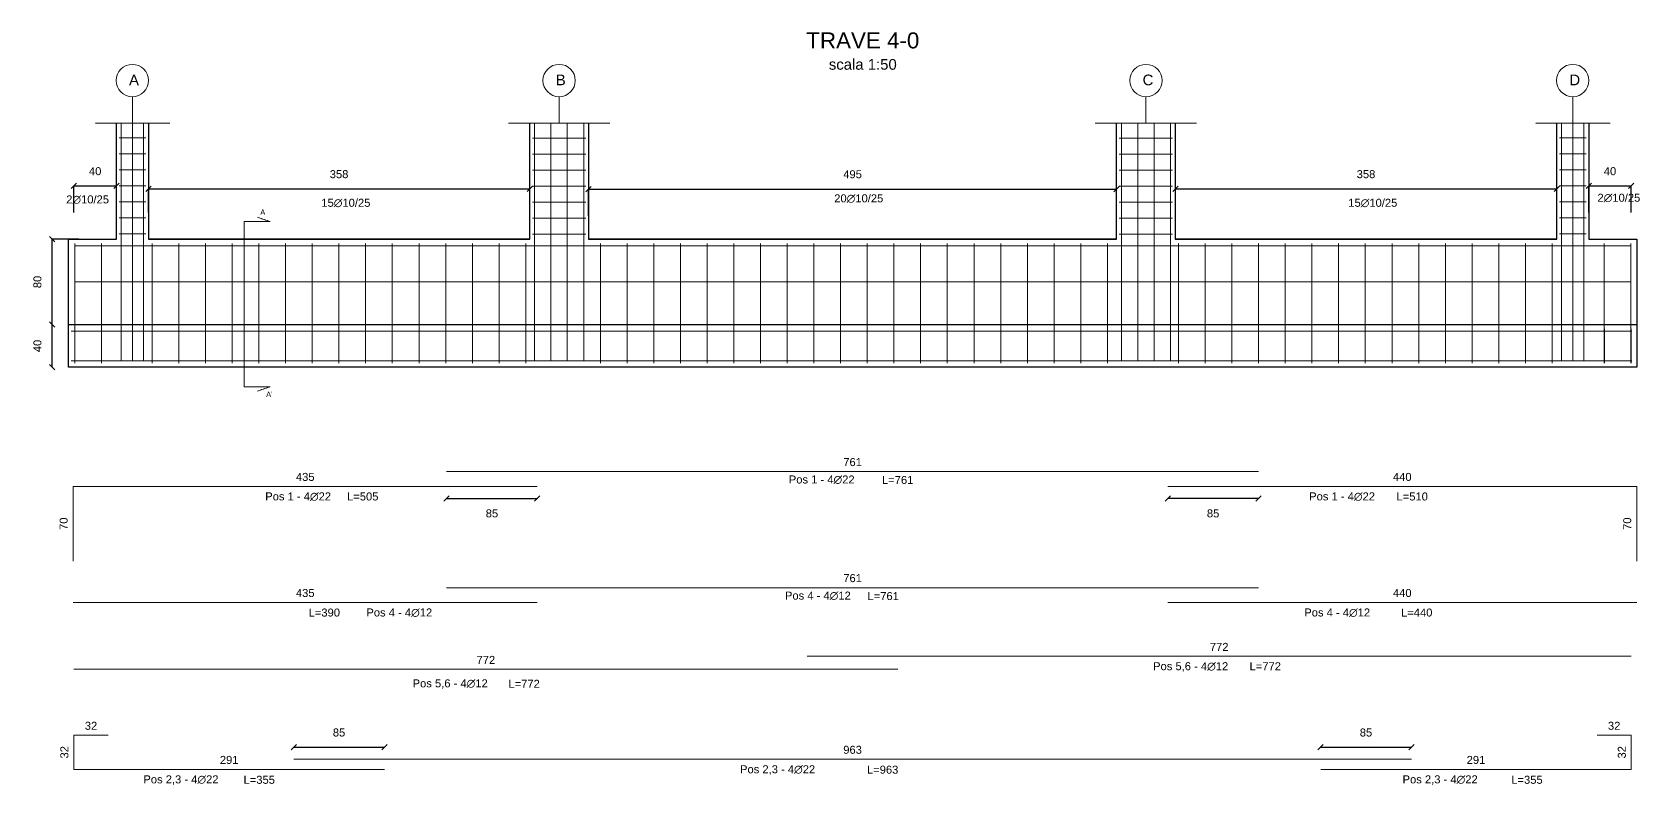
# Model space of a CAD drawing. Header units: millimetres. Extents: x -455371 to 117772, y -78417 to 116564.
# Drawn here: x -64743 to -49674, y 25688 to 32744 of the extents above; entities that cross this region are included whole.
import ezdxf

# ---------------------------------------------------------------- set-up
doc = ezdxf.new("R2010")
doc.units = ezdxf.units.MM
doc.linetypes.add('ACAD_ISO02W100', pattern=[15, 12, -3])
doc.layers.get('0').update_dxf_attribs({"color": 255})
for name, color, linetype, lineweight in [('armature', 5, 'Continuous', 18), ('Cls', 7, 'Continuous', 25), ('fili fissi', 210, 'Continuous', 18), ('quote', 5, 'Continuous', 15), ('reggistaffe', 5, 'Continuous', 18), ('Scritte', 7, 'Continuous', 15), ('staffe', 10, 'Continuous', 15), ('tratteggio 1 a 50', 230, 'ACAD_ISO02W100', 15)]:
    doc.layers.add(name, color=color, linetype=linetype, lineweight=lineweight)
doc.styles.get("Standard").update_dxf_attribs({"font": 'arial.ttf'})
doc.dimstyles.new('per distinte 1 a 50', dxfattribs={"dimtxt": 75, "dimasz": 150, "dimexe": 0.18, "dimexo": 250, "dimgap": 50, "dimtad": 1, "dimdec": 0, "dimlfac": 0.1, "dimzin": 0, "dimdsep": 46, "dimtxsty": 'Standard', "dimblk": 'NONE', "dimcen": 0, "dimse1": 1, "dimse2": 1, "dimsd1": 1, "dimsd2": 1, "dimadec": 0, "dimazin": 0, "dimtfac": 1, "dimtdec": 0, "dimtix": 1, "dimtofl": 0, "dimtmove": 0, "dimatfit": 3, "dimldrblk": 'NONE', "dimfxl": 250, "dimfxlon": 1, "dimtolj": 1, "dimtzin": 0, "dimarcsym": 2})
doc.dimstyles.new('scala1 a 50', dxfattribs={"dimtxt": 75, "dimasz": 50, "dimexe": 0.18, "dimexo": 250, "dimgap": 100, "dimtad": 2, "dimdec": 0, "dimlfac": 0.1, "dimzin": 0, "dimdsep": 46, "dimtxsty": 'Standard', "dimblk": 'OBLIQUE', "dimcen": -100, "dimadec": 0, "dimazin": 0, "dimtfac": 1, "dimtdec": 0, "dimtofl": 0, "dimtmove": 0, "dimatfit": 3, "dimfxl": 250, "dimfxlon": 1, "dimtolj": 1, "dimtzin": 0, "dimarcsym": 0})

# ---------------------------------------------------------------- blocks, each defined once
blk = doc.blocks.new('*U124')
at = {"layer": 'staffe'}
blk.add_lwpolyline([(-250, 0), (250, 0)], dxfattribs=at)
blk = doc.blocks.new('*U125')
at = {"layer": 'armature', "color": 0, "linetype": 'ByBlock', "lineweight": -2, "transparency": 16777216}
for p in [(0, 900), (0, 750), (0, 600), (0, 450), (0, 300), (0, 150), (0, 0)]:
    blk.add_blockref('*U124', p, dxfattribs=at)
blk = doc.blocks.new('*U126')
at = {"layer": 'staffe'}
blk.add_lwpolyline([(-250, 0), (250, 0)], dxfattribs=at)
blk = doc.blocks.new('*U127')
at = {"layer": 'armature', "color": 0, "linetype": 'ByBlock', "lineweight": -2, "transparency": 16777216}
for p in [(0, 900), (0, 750), (0, 600), (0, 450), (0, 300), (0, 150), (0, 0)]:
    blk.add_blockref('*U126', p, dxfattribs=at)
blk = doc.blocks.new('*U128')
at = {"layer": 'staffe'}
blk.add_lwpolyline([(-125, 0), (125, 0)], dxfattribs=at)
blk = doc.blocks.new('*U129')
at = {"layer": 'Cls', "color": 0, "linetype": 'ByBlock', "lineweight": -2, "transparency": 16777216}
for p in [(0, 900), (0, 750), (0, 600), (0, 450), (0, 300), (0, 150), (0, 0)]:
    blk.add_blockref('*U128', p, dxfattribs=at)
blk = doc.blocks.new('*U130')
at = {"layer": 'staffe'}
blk.add_lwpolyline([(-125, 0), (125, 0)], dxfattribs=at)
blk = doc.blocks.new('*U131')
at = {"layer": 'Cls', "color": 0, "linetype": 'ByBlock', "lineweight": -2, "transparency": 16777216}
for p in [(0, 900), (0, 750), (0, 600), (0, 450), (0, 300), (0, 150), (0, 0)]:
    blk.add_blockref('*U130', p, dxfattribs=at)
blk = doc.blocks.new('*U132')
at = {"layer": 'staffe'}
blk.add_lwpolyline([(0, 560), (0, -560)], dxfattribs=at)
blk = doc.blocks.new('*U133')
at = {"layer": 'armature', "color": 0, "linetype": 'ByBlock', "lineweight": -2, "transparency": 16777216}
for p in [(0, 0), (250, 0), (500, 0), (750, 0), (1000, 0), (1250, 0), (1500, 0), (1750, 0), (2000, 0), (2250, 0), (2500, 0), (2750, 0), (3000, 0), (3250, 0), (3500, 0)]:
    blk.add_blockref('*U132', p, dxfattribs=at)
blk = doc.blocks.new('*U134')
at = {"layer": 'staffe'}
blk.add_lwpolyline([(0, 560), (0, -560)], dxfattribs=at)
blk = doc.blocks.new('*U135')
at = {"layer": 'armature', "color": 0, "linetype": 'ByBlock', "lineweight": -2, "transparency": 16777216}
for p in [(0, 0), (250, 0), (500, 0), (750, 0), (1000, 0), (1250, 0), (1500, 0), (1750, 0), (2000, 0), (2250, 0), (2500, 0), (2750, 0), (3000, 0), (3250, 0), (3500, 0), (3750, 0), (4000, 0), (4250, 0), (4500, 0), (4750, 0)]:
    blk.add_blockref('*U134', p, dxfattribs=at)
blk = doc.blocks.new('*U136')
at = {"layer": 'staffe'}
blk.add_lwpolyline([(0, 560), (0, -560)], dxfattribs=at)
blk = doc.blocks.new('*U137')
at = {"layer": 'armature', "color": 0, "linetype": 'ByBlock', "lineweight": -2, "transparency": 16777216}
for p in [(0, 0), (250, 0), (500, 0), (750, 0), (1000, 0), (1250, 0), (1500, 0), (1750, 0), (2000, 0), (2250, 0), (2500, 0), (2750, 0), (3000, 0), (3250, 0), (3500, 0)]:
    blk.add_blockref('*U136', p, dxfattribs=at)
blk = doc.blocks.new('*U138')
at = {"layer": 'staffe'}
blk.add_lwpolyline([(0, 160), (0, -160)], dxfattribs=at)
blk = doc.blocks.new('*U139')
at = {"layer": 'Cls', "color": 0, "linetype": 'ByBlock', "lineweight": -2, "transparency": 16777216}
for p in [(-250, 0), (0, 0)]:
    blk.add_blockref('*U138', p, dxfattribs=at)
blk = doc.blocks.new('_Oblique')
at = {"color": 0, "linetype": 'ByBlock', "lineweight": -2}
blk.add_line((-0.5, -0.5), (0.5, 0.5), dxfattribs=at)
blk = doc.blocks.new('*D140')
at = {"layer": 'Defpoints', "color": 0, "transparency": 16777216}
for p in [(-60078, 31274), (-63653, 30802), (-60078, 29602)]:
    blk.add_point(p, dxfattribs=at)
at = {"layer": 'quote', "color": 0, "lineweight": -2, "transparency": 16777216}
for p, q in [((-63653, 31052), (-63653, 31274)), ((-63653, 31274), (-60078, 31274)), ((-60078, 31024), (-60078, 31274))]:
    blk.add_line(p, q, dxfattribs=at)
at = {"layer": 'quote', "color": 0, "lineweight": -2, "transparency": 16777216, "xscale": 50, "yscale": 50, "zscale": 50, "rotation": 180}
blk.add_blockref('_Oblique', (-63653, 31274), dxfattribs=at)
at = {"layer": 'quote', "color": 0, "lineweight": -2, "transparency": 16777216, "xscale": 50, "yscale": 50, "zscale": 50}
blk.add_blockref('_Oblique', (-60078, 31274), dxfattribs=at)
at = {"layer": 'quote', "color": 0, "transparency": 16777216, "insert": (-61866, 31412), "char_height": 75, "attachment_point": 5}
blk.add_mtext('\\A1;358', dxfattribs=at)
blk = doc.blocks.new('*D141')
at = {"layer": 'Defpoints', "color": 0, "transparency": 16777216}
for p in [(-50453, 31274), (-54028, 29602), (-50453, 29602)]:
    blk.add_point(p, dxfattribs=at)
at = {"layer": 'quote', "color": 0, "lineweight": -2, "transparency": 16777216}
for p, q in [((-54028, 31024), (-54028, 31274)), ((-54028, 31274), (-50453, 31274)), ((-50453, 31024), (-50453, 31274))]:
    blk.add_line(p, q, dxfattribs=at)
at = {"layer": 'quote', "color": 0, "lineweight": -2, "transparency": 16777216, "xscale": 50, "yscale": 50, "zscale": 50, "rotation": 180}
blk.add_blockref('_Oblique', (-54028, 31274), dxfattribs=at)
at = {"layer": 'quote', "color": 0, "lineweight": -2, "transparency": 16777216, "xscale": 50, "yscale": 50, "zscale": 50}
blk.add_blockref('_Oblique', (-50453, 31274), dxfattribs=at)
at = {"layer": 'quote', "color": 0, "transparency": 16777216, "insert": (-52241, 31412), "char_height": 75, "attachment_point": 5}
blk.add_mtext('\\A1;358', dxfattribs=at)
blk = doc.blocks.new('*D142')
at = {"layer": 'Defpoints', "color": 0, "transparency": 16777216}
for p in [(-54578, 31273), (-59528, 29602), (-54578, 29602)]:
    blk.add_point(p, dxfattribs=at)
at = {"layer": 'quote', "color": 0, "lineweight": -2, "transparency": 16777216}
for p, q in [((-59528, 31023), (-59528, 31273)), ((-59528, 31273), (-54578, 31273)), ((-54578, 31023), (-54578, 31273))]:
    blk.add_line(p, q, dxfattribs=at)
at = {"layer": 'quote', "color": 0, "lineweight": -2, "transparency": 16777216, "xscale": 50, "yscale": 50, "zscale": 50, "rotation": 180}
blk.add_blockref('_Oblique', (-59528, 31273), dxfattribs=at)
at = {"layer": 'quote', "color": 0, "lineweight": -2, "transparency": 16777216, "xscale": 50, "yscale": 50, "zscale": 50}
blk.add_blockref('_Oblique', (-54578, 31273), dxfattribs=at)
at = {"layer": 'quote', "color": 0, "transparency": 16777216, "insert": (-57053, 31411), "char_height": 75, "attachment_point": 5}
blk.add_mtext('\\A1;495', dxfattribs=at)
blk = doc.blocks.new('*D144')
at = {"layer": 'Defpoints', "color": 0, "transparency": 16777216}
for p in [(-57478, 26894), (-49755, 26894), (-49755, 26894)]:
    blk.add_point(p, dxfattribs=at)
at = {"layer": 'quote', "color": 0, "transparency": 16777216, "insert": (-53617, 26981), "char_height": 75, "attachment_point": 5}
blk.add_mtext('\\A1;772', dxfattribs=at)
blk = doc.blocks.new('_None')
blk = doc.blocks.new('*D143')
at = {"layer": 'Defpoints', "color": 0, "transparency": 16777216}
for p in [(-62291, 25928), (-61441, 26040), (-61441, 25928)]:
    blk.add_point(p, dxfattribs=at)
at = {"layer": 'quote', "color": 0, "lineweight": -2, "transparency": 16777216}
for p, q in [((-62291, 26040), (-62291, 26040)), ((-62291, 26040), (-61441, 26040)), ((-61441, 26040), (-61441, 26040))]:
    blk.add_line(p, q, dxfattribs=at)
at = {"layer": 'quote', "color": 0, "lineweight": -2, "transparency": 16777216, "xscale": 50, "yscale": 50, "zscale": 50, "rotation": 180}
blk.add_blockref('_Oblique', (-62291, 26040), dxfattribs=at)
at = {"layer": 'quote', "color": 0, "lineweight": -2, "transparency": 16777216, "xscale": 50, "yscale": 50, "zscale": 50}
blk.add_blockref('_Oblique', (-61441, 26040), dxfattribs=at)
at = {"layer": 'quote', "color": 0, "transparency": 16777216, "insert": (-61866, 26178), "char_height": 75, "attachment_point": 5}
blk.add_mtext('\\A1;85', dxfattribs=at)
blk = doc.blocks.new('*D145')
at = {"layer": 'Defpoints', "color": 0, "transparency": 16777216}
for p in [(-64351, 26771), (-56628, 26771), (-56628, 26771)]:
    blk.add_point(p, dxfattribs=at)
at = {"layer": 'quote', "color": 0, "transparency": 16777216, "insert": (-60490, 26859), "char_height": 75, "attachment_point": 5}
blk.add_mtext('\\A1;772', dxfattribs=at)
blk = doc.blocks.new('*D147')
at = {"layer": 'Defpoints', "color": 0, "transparency": 16777216}
for p in [(-64351, 26153), (-64031, 26153), (-64031, 26153)]:
    blk.add_point(p, dxfattribs=at)
at = {"layer": 'quote', "color": 0, "transparency": 16777216, "insert": (-64191, 26241), "char_height": 75, "attachment_point": 5}
blk.add_mtext('\\A1;32', dxfattribs=at)
blk = doc.blocks.new('*D148')
at = {"layer": 'Defpoints', "color": 0, "transparency": 16777216}
for p in [(-64351, 26153), (-64351, 26153), (-64351, 25833)]:
    blk.add_point(p, dxfattribs=at)
at = {"layer": 'quote', "color": 0, "transparency": 16777216, "insert": (-64440, 25993), "char_height": 75, "attachment_point": 5, "rotation": 90}
blk.add_mtext('\\A1;32', dxfattribs=at)
blk = doc.blocks.new('*D146')
at = {"layer": 'Defpoints', "color": 0, "transparency": 16777216}
for p in [(-64351, 25833), (-61441, 25833), (-61441, 25833)]:
    blk.add_point(p, dxfattribs=at)
at = {"layer": 'quote', "color": 0, "transparency": 16777216, "insert": (-62896, 25921), "char_height": 75, "attachment_point": 5}
blk.add_mtext('\\A1;291', dxfattribs=at)
blk = doc.blocks.new('*D150')
at = {"layer": 'Defpoints', "color": 0, "transparency": 16777216}
for p in [(-50075, 26153), (-50075, 26153), (-49755, 26153)]:
    blk.add_point(p, dxfattribs=at)
at = {"layer": 'quote', "color": 0, "transparency": 16777216, "insert": (-49915, 26241), "char_height": 75, "attachment_point": 5}
blk.add_mtext('\\A1;32', dxfattribs=at)
blk = doc.blocks.new('*D151')
at = {"layer": 'Defpoints', "color": 0, "transparency": 16777216}
for p in [(-49755, 26153), (-49755, 26153), (-49755, 25833)]:
    blk.add_point(p, dxfattribs=at)
at = {"layer": 'quote', "color": 0, "transparency": 16777216, "insert": (-49843, 25993), "char_height": 75, "attachment_point": 5, "rotation": 90}
blk.add_mtext('\\A1;32', dxfattribs=at)
blk = doc.blocks.new('*D149')
at = {"layer": 'Defpoints', "color": 0, "transparency": 16777216}
for p in [(-52666, 25833), (-52666, 25833), (-49755, 25833)]:
    blk.add_point(p, dxfattribs=at)
at = {"layer": 'quote', "color": 0, "transparency": 16777216, "insert": (-51210, 25921), "char_height": 75, "attachment_point": 5}
blk.add_mtext('\\A1;291', dxfattribs=at)
blk = doc.blocks.new('*D152')
at = {"layer": 'Defpoints', "color": 0, "transparency": 16777216}
for p in [(-61866, 25928), (-52241, 25928), (-52241, 25928)]:
    blk.add_point(p, dxfattribs=at)
at = {"layer": 'quote', "color": 0, "transparency": 16777216, "insert": (-57053, 26016), "char_height": 75, "attachment_point": 5}
blk.add_mtext('\\A1;963', dxfattribs=at)
blk = doc.blocks.new('*D153')
at = {"layer": 'Defpoints', "color": 0, "transparency": 16777216}
for p in [(-52666, 25928), (-51816, 26040), (-51816, 25928)]:
    blk.add_point(p, dxfattribs=at)
at = {"layer": 'quote', "color": 0, "lineweight": -2, "transparency": 16777216}
for p, q in [((-52666, 26040), (-52666, 26040)), ((-52666, 26040), (-51816, 26040)), ((-51816, 26040), (-51816, 26040))]:
    blk.add_line(p, q, dxfattribs=at)
at = {"layer": 'quote', "color": 0, "lineweight": -2, "transparency": 16777216, "xscale": 50, "yscale": 50, "zscale": 50, "rotation": 180}
blk.add_blockref('_Oblique', (-52666, 26040), dxfattribs=at)
at = {"layer": 'quote', "color": 0, "lineweight": -2, "transparency": 16777216, "xscale": 50, "yscale": 50, "zscale": 50}
blk.add_blockref('_Oblique', (-51816, 26040), dxfattribs=at)
at = {"layer": 'quote', "color": 0, "transparency": 16777216, "insert": (-52241, 26178), "char_height": 75, "attachment_point": 5}
blk.add_mtext('\\A1;85', dxfattribs=at)
blk = doc.blocks.new('*D155')
at = {"layer": 'Defpoints', "color": 0, "transparency": 16777216}
for p in [(-60858, 28625), (-53249, 28625), (-53249, 28625)]:
    blk.add_point(p, dxfattribs=at)
at = {"layer": 'quote', "color": 0, "transparency": 16777216, "insert": (-57053, 28713), "char_height": 75, "attachment_point": 5}
blk.add_mtext('\\A1;761', dxfattribs=at)
blk = doc.blocks.new('*D156')
at = {"layer": 'Defpoints', "color": 0, "transparency": 16777216}
for p in [(-54098, 28486), (-49703, 28486), (-49703, 28486)]:
    blk.add_point(p, dxfattribs=at)
at = {"layer": 'quote', "color": 0, "transparency": 16777216, "insert": (-51901, 28574), "char_height": 75, "attachment_point": 5}
blk.add_mtext('\\A1;440', dxfattribs=at)
blk = doc.blocks.new('*D157')
at = {"layer": 'Defpoints', "color": 0, "transparency": 16777216}
for p in [(-49703, 28486), (-49703, 28486), (-49703, 27786)]:
    blk.add_point(p, dxfattribs=at)
at = {"layer": 'quote', "color": 0, "transparency": 16777216, "insert": (-49792, 28136), "char_height": 75, "attachment_point": 5, "rotation": 90}
blk.add_mtext('\\A1;70', dxfattribs=at)
blk = doc.blocks.new('*D154')
at = {"layer": 'Defpoints', "color": 0, "transparency": 16777216}
for p in [(-54098, 28486), (-53249, 28625), (-54098, 28371)]:
    blk.add_point(p, dxfattribs=at)
at = {"layer": 'quote', "color": 0, "lineweight": -2, "transparency": 16777216}
for p, q in [((-54098, 28371), (-54098, 28370)), ((-53249, 28371), (-54098, 28371)), ((-53249, 28375), (-53249, 28370))]:
    blk.add_line(p, q, dxfattribs=at)
at = {"layer": 'quote', "color": 0, "lineweight": -2, "transparency": 16777216, "xscale": 50, "yscale": 50, "zscale": 50, "rotation": 180}
blk.add_blockref('_Oblique', (-54098, 28371), dxfattribs=at)
at = {"layer": 'quote', "color": 0, "lineweight": -2, "transparency": 16777216, "xscale": 50, "yscale": 50, "zscale": 50}
blk.add_blockref('_Oblique', (-53249, 28371), dxfattribs=at)
at = {"layer": 'quote', "color": 0, "transparency": 16777216, "insert": (-53674, 28232), "char_height": 75, "attachment_point": 5}
blk.add_mtext('\\A1;85', dxfattribs=at)
blk = doc.blocks.new('*D159')
at = {"layer": 'Defpoints', "color": 0, "transparency": 16777216}
for p in [(-64358, 28486), (-64358, 28486), (-60008, 28486)]:
    blk.add_point(p, dxfattribs=at)
at = {"layer": 'quote', "color": 0, "transparency": 16777216, "insert": (-62183, 28574), "char_height": 75, "attachment_point": 5}
blk.add_mtext('\\A1;435', dxfattribs=at)
blk = doc.blocks.new('*D160')
at = {"layer": 'Defpoints', "color": 0, "transparency": 16777216}
for p in [(-64358, 28486), (-64358, 28486), (-64358, 27786)]:
    blk.add_point(p, dxfattribs=at)
at = {"layer": 'quote', "color": 0, "transparency": 16777216, "insert": (-64447, 28136), "char_height": 75, "attachment_point": 5, "rotation": 90}
blk.add_mtext('\\A1;70', dxfattribs=at)
blk = doc.blocks.new('*D158')
at = {"layer": 'Defpoints', "color": 0, "transparency": 16777216}
for p in [(-60858, 28625), (-60008, 28486), (-60008, 28371)]:
    blk.add_point(p, dxfattribs=at)
at = {"layer": 'quote', "color": 0, "lineweight": -2, "transparency": 16777216}
for p, q in [((-60858, 28375), (-60858, 28370)), ((-60858, 28371), (-60008, 28371)), ((-60008, 28371), (-60008, 28370))]:
    blk.add_line(p, q, dxfattribs=at)
at = {"layer": 'quote', "color": 0, "lineweight": -2, "transparency": 16777216, "xscale": 50, "yscale": 50, "zscale": 50, "rotation": 180}
blk.add_blockref('_Oblique', (-60858, 28371), dxfattribs=at)
at = {"layer": 'quote', "color": 0, "lineweight": -2, "transparency": 16777216, "xscale": 50, "yscale": 50, "zscale": 50}
blk.add_blockref('_Oblique', (-60008, 28371), dxfattribs=at)
at = {"layer": 'quote', "color": 0, "transparency": 16777216, "insert": (-60433, 28232), "char_height": 75, "attachment_point": 5}
blk.add_mtext('\\A1;85', dxfattribs=at)
blk = doc.blocks.new('*D161')
at = {"layer": 'Defpoints', "color": 0, "transparency": 16777216}
for p in [(-54098, 27398), (-49703, 27398), (-49703, 27398)]:
    blk.add_point(p, dxfattribs=at)
at = {"layer": 'quote', "color": 0, "transparency": 16777216, "insert": (-51901, 27486), "char_height": 75, "attachment_point": 5}
blk.add_mtext('\\A1;440', dxfattribs=at)
blk = doc.blocks.new('*D162')
at = {"layer": 'Defpoints', "color": 0, "transparency": 16777216}
for p in [(-64358, 27398), (-64358, 27398), (-60008, 27398)]:
    blk.add_point(p, dxfattribs=at)
at = {"layer": 'quote', "color": 0, "transparency": 16777216, "insert": (-62183, 27486), "char_height": 75, "attachment_point": 5}
blk.add_mtext('\\A1;435', dxfattribs=at)
blk = doc.blocks.new('*D163')
at = {"layer": 'Defpoints', "color": 0, "transparency": 16777216}
for p in [(-60858, 27536), (-53249, 27536), (-53249, 27536)]:
    blk.add_point(p, dxfattribs=at)
at = {"layer": 'quote', "color": 0, "transparency": 16777216, "insert": (-57053, 27625), "char_height": 75, "attachment_point": 5}
blk.add_mtext('\\A1;761', dxfattribs=at)
blk = doc.blocks.new('*D3121')
at = {"layer": 'Defpoints', "color": 0, "transparency": 16777216}
for p in [(-63953, 31302), (-64351, 29602), (-63953, 29602)]:
    blk.add_point(p, dxfattribs=at)
at = {"layer": 'quote', "color": 0, "lineweight": -2, "transparency": 16777216}
for p, q in [((-64351, 31052), (-64351, 31302)), ((-64351, 31302), (-63953, 31302)), ((-63953, 31052), (-63953, 31302))]:
    blk.add_line(p, q, dxfattribs=at)
at = {"layer": 'quote', "color": 0, "lineweight": -2, "transparency": 16777216, "xscale": 50, "yscale": 50, "zscale": 50, "rotation": 180}
blk.add_blockref('_Oblique', (-64351, 31302), dxfattribs=at)
at = {"layer": 'quote', "color": 0, "lineweight": -2, "transparency": 16777216, "xscale": 50, "yscale": 50, "zscale": 50}
blk.add_blockref('_Oblique', (-63953, 31302), dxfattribs=at)
at = {"layer": 'quote', "color": 0, "transparency": 16777216, "insert": (-64152, 31440), "char_height": 75, "attachment_point": 5}
blk.add_mtext('\\A1;40', dxfattribs=at)
blk = doc.blocks.new('*D3123')
at = {"layer": 'Defpoints', "color": 0, "transparency": 16777216}
for p in [(-64555, 30002), (-64403, 30002), (-64403, 29602)]:
    blk.add_point(p, dxfattribs=at)
at = {"layer": 'quote', "color": 0, "lineweight": -2, "transparency": 16777216}
for p, q in [((-64555, 30002), (-64555, 30002)), ((-64555, 29602), (-64555, 30002)), ((-64555, 29602), (-64555, 29602))]:
    blk.add_line(p, q, dxfattribs=at)
at = {"layer": 'quote', "color": 0, "lineweight": -2, "transparency": 16777216, "xscale": 50, "yscale": 50, "zscale": 50}
for p, rotation in [((-64555, 30002), 90), ((-64555, 29602), 270)]:
    blk.add_blockref('_Oblique', p, dxfattribs=dict(at, rotation=rotation))
at = {"layer": 'quote', "color": 0, "transparency": 16777216, "insert": (-64693, 29802), "char_height": 75, "attachment_point": 5, "rotation": 90}
blk.add_mtext('\\A1;40', dxfattribs=at)
blk = doc.blocks.new('*D3122')
at = {"layer": 'Defpoints', "color": 0, "transparency": 16777216}
for p in [(-64555, 30802), (-63953, 30802), (-64555, 30002)]:
    blk.add_point(p, dxfattribs=at)
at = {"layer": 'quote', "color": 0, "lineweight": -2, "transparency": 16777216}
for p, q in [((-64305, 30802), (-64555, 30802)), ((-64555, 30002), (-64555, 30802)), ((-64555, 30002), (-64555, 30002))]:
    blk.add_line(p, q, dxfattribs=at)
at = {"layer": 'quote', "color": 0, "lineweight": -2, "transparency": 16777216, "xscale": 50, "yscale": 50, "zscale": 50}
for p, rotation in [((-64555, 30802), 90), ((-64555, 30002), 270)]:
    blk.add_blockref('_Oblique', p, dxfattribs=dict(at, rotation=rotation))
at = {"layer": 'quote', "color": 0, "transparency": 16777216, "insert": (-64693, 30402), "char_height": 75, "attachment_point": 5, "rotation": 90}
blk.add_mtext('\\A1;80', dxfattribs=at)
blk = doc.blocks.new('*U3119')
at = {"layer": 'staffe'}
blk.add_lwpolyline([(0, 560), (0, -560)], dxfattribs=at)
blk = doc.blocks.new('*U3120')
at = {"layer": 'armature', "color": 0, "linetype": 'ByBlock', "lineweight": -2, "transparency": 16777216}
for p in [(0, 0), (250, 0)]:
    blk.add_blockref('*U3119', p, dxfattribs=at)
blk = doc.blocks.new('*D3126')
at = {"layer": 'Defpoints', "color": 0, "transparency": 16777216}
for p in [(-49755, 31302), (-50153, 29602), (-49755, 29602)]:
    blk.add_point(p, dxfattribs=at)
at = {"layer": 'quote', "color": 0, "lineweight": -2, "transparency": 16777216}
for p, q in [((-50153, 31052), (-50153, 31302)), ((-50153, 31302), (-49755, 31302)), ((-49755, 31052), (-49755, 31302))]:
    blk.add_line(p, q, dxfattribs=at)
at = {"layer": 'quote', "color": 0, "lineweight": -2, "transparency": 16777216, "xscale": 50, "yscale": 50, "zscale": 50, "rotation": 180}
blk.add_blockref('_Oblique', (-50153, 31302), dxfattribs=at)
at = {"layer": 'quote', "color": 0, "lineweight": -2, "transparency": 16777216, "xscale": 50, "yscale": 50, "zscale": 50}
blk.add_blockref('_Oblique', (-49755, 31302), dxfattribs=at)
at = {"layer": 'quote', "color": 0, "transparency": 16777216, "insert": (-49954, 31440), "char_height": 75, "attachment_point": 5}
blk.add_mtext('\\A1;40', dxfattribs=at)
blk = doc.blocks.new('*U3124')
at = {"layer": 'staffe'}
blk.add_lwpolyline([(0, 560), (0, -560)], dxfattribs=at)
blk = doc.blocks.new('*U3125')
at = {"layer": 'armature', "color": 0, "linetype": 'ByBlock', "lineweight": -2, "transparency": 16777216}
for p in [(0, 0), (250, 0)]:
    blk.add_blockref('*U3124', p, dxfattribs=at)

msp = doc.modelspace()

# ---------------------------------------------------------------- linework, layer by layer
at = {"layer": 'armature'}
for points in [[(-63908.3, 29663.1), (-63908.3, 29663.1), (-63908.3, 31891.7)], [(-63803.3, 29663.1), (-63803.3, 29663.1), (-63803.3, 31891.7)], [(-63698.3, 29663.1), (-63698.3, 31891.7)], [(-60033.3, 31891.7), (-60033.3, 29663.1), (-60033.3, 29663.1), (-60033.3, 29663.1), (-60033.3, 29663.1)], [(-59879.9, 29663.1), (-59879.9, 29663.1), (-59879.9, 31891.7)], [(-59726.6, 29663.1), (-59726.6, 29663.1), (-59726.6, 31891.7)], [(-59573.3, 31891.7), (-59573.3, 29663.1), (-59573.3, 29663.1)], [(-54533.3, 31891.7), (-54533.3, 29663.1), (-54533.3, 29663.1), (-54533.3, 29663.1), (-54533.3, 29663.1)], [(-54379.9, 29663.1), (-54379.9, 29663.1), (-54379.9, 31891.7)], [(-54226.6, 29663.1), (-54226.6, 29663.1), (-54226.6, 31891.7)], [(-54073.3, 31891.7), (-54073.3, 29663.1), (-54073.3, 29663.1)], [(-50408.3, 29663.1), (-50408.3, 29663.1), (-50408.3, 31891.7)], [(-50303.3, 29663.1), (-50303.3, 29663.1), (-50303.3, 31891.7)], [(-50198.3, 29663.1), (-50198.3, 31891.7)], [(-64342.3, 30741.1), (-49760.3, 30741.1)], [(-64378.3, 29663.1), (-49748.3, 29663.1)], [(-60008.3, 28486.1), (-64358.3, 28486.1), (-64358.3, 27786.1)], [(-60857.7, 28624.5), (-54098.8, 28624.5), (-53248.8, 28624.5)], [(-54098.3, 28486.1), (-49703.3, 28486.1), (-49703.3, 27786.1)], [(-64351.4, 25833), (-64351.4, 26153), (-64031.4, 26153)], [(-49755.2, 25833), (-49755.2, 26153), (-50075.2, 26153)], [(-62290.8, 25927.7), (-61865.8, 25927.7), (-52240.8, 25927.7), (-51815.8, 25927.7)], [(-64351.4, 25833), (-61440.8, 25833), (-61440.8, 25833)], [(-49755.2, 25833), (-52665.8, 25833), (-52665.8, 25833)]]:
    msp.add_lwpolyline(points, dxfattribs=at)
at = {"layer": 'Cls'}
for points in [[(-50153.3, 31891.7), (-50153.3, 30802.1), (-49703.3, 30802.1), (-49703.3, 30002.1), (-49703.3, 29602.1), (-63953.3, 29602.1), (-64403.3, 29602.1)], [(-63953.3, 30802.1), (-63953.3, 30802.1), (-63953.3, 31891.7)], [(-63653.3, 31891.7), (-63653.3, 30802.1), (-60078.3, 30802.1), (-60078.3, 30802.1), (-63653.3, 30802.1)], [(-60078.3, 30802.1), (-60078.3, 31891.7)], [(-59528.3, 31891.7), (-59528.3, 30802.1)], [(-54578.3, 30802.1), (-54578.3, 31891.7)], [(-50453.3, 30802.1), (-54028.3, 30802.1), (-54028.3, 30802.1), (-50453.3, 30802.1), (-50453.3, 31891.7)], [(-54028.3, 31891.7), (-54028.3, 30802.1)], [(-64403.3, 29602.1), (-64403.3, 30802.1), (-63953.3, 30802.1)], [(-64403.3, 30002.1), (-64403.3, 30002.1), (-49703.3, 30002.1)]]:
    msp.add_lwpolyline(points, dxfattribs=at)
msp.add_lwpolyline([(-54578.3, 30802.1), (-59528.3, 30802.1), (-59528.3, 30802.1)], close=True, dxfattribs=at)
at = {"layer": 'fili fissi'}
for points in [[(-63803.3, 31891.7), (-63803.3, 32138.4)], [(-59803.3, 31891.7), (-59803.3, 32138.4)], [(-54303.3, 31891.7), (-54303.3, 32138.4)], [(-50303.3, 31891.7), (-50303.3, 32138.4)]]:
    msp.add_lwpolyline(points, dxfattribs=at)
for centre in [(-63803.3, 32290.1), (-59803.3, 32290.1), (-54303.3, 32290.1), (-50303.3, 32290.1)]:
    msp.add_circle(centre, 151.6, dxfattribs=at)
at = {"layer": 'reggistaffe'}
for points in [[(-49760.3, 30402.1), (-64342.3, 30402.1)], [(-64378.3, 29941.1), (-49748.3, 29941.1)], [(-60857.7, 27536.2), (-54098.8, 27536.2), (-53248.8, 27536.2)], [(-60008.3, 27397.8), (-64358.3, 27397.8), (-64358.3, 27397.8)], [(-54098.3, 27397.8), (-49703.3, 27397.8), (-49703.3, 27397.8)], [(-57478.3, 26893.6), (-57053.3, 26893.6), (-49755.2, 26893.6), (-49755.2, 26893.6)], [(-64351.4, 26771.3), (-57053.3, 26771.3), (-56628.3, 26771.3)]]:
    msp.add_lwpolyline(points, dxfattribs=at)
at = {"layer": 'tratteggio 1 a 50'}
msp.add_line((-62512, 30968.2), (-62631.6, 31008.5), dxfattribs=at)
at = {"layer": 'tratteggio 1 a 50', "ltscale": 0.5}
for points in [[(-63453.3, 31891.7), (-64153.3, 31891.7)], [(-59328.3, 31891.7), (-60278.3, 31891.7)], [(-53828.3, 31891.7), (-54778.3, 31891.7)], [(-49953.3, 31891.7), (-50653.3, 31891.7)]]:
    msp.add_lwpolyline(points, dxfattribs=at)
at = {"layer": 'tratteggio 1 a 50'}
for points in [[(-62512, 30968.2), (-62753.9, 30968.2), (-62753.9, 29419.4), (-62512, 29419.4)], [(-62631.6, 29379), (-62631.6, 29379), (-62512, 29419.4)]]:
    msp.add_lwpolyline(points, dxfattribs=at)

# ---------------------------------------------------------------- block references
at = {"layer": 'armature'}
for name, p in [('*U127', (-59803.3, 30851.4)), ('*U125', (-54303.3, 30851.4)), ('*U3120', (-64342.3, 30202.1)), ('*U133', (-63616.8, 30202.1)), ('*U135', (-59415, 30202.1)), ('*U137', (-53997.3, 30202.1)), ('*U3125', (-50010.3, 30202.1))]:
    msp.add_blockref(name, p, dxfattribs=at)
at = {"layer": 'Cls'}
for name, p in [('*U129', (-63803.3, 30852.1)), ('*U131', (-50303.3, 30852.1)), ('*U139', (-49755.2, 29802.1))]:
    msp.add_blockref(name, p, dxfattribs=at)

# ---------------------------------------------------------------- texts
at = {"layer": 'Scritte', "attachment_point": 1}
for s, width, heights, insert, char_height in [('\\pxqc;{\\H0.6x;TRAVE 4-0\\P\\H0.66667x;scala 1:50}', 1463.449, [0], (-57689, 32741.6), 250), ('A', 100, [92.1], (-63834.7, 32345.9), 100), ('B', 100, [92.1], (-59834.7, 32345.9), 100), ('C', 100, [92.1], (-54334.7, 32345.9), 100), ('D', 100, [92.1], (-50334.7, 32345.9), 100), ('2∅10/25', 371.945, [0], (-64423.6, 31213.5), 75), ('20∅10/25', 371.945, [0], (-57225.1, 31223.3), 75), ('2∅10/25', 371.945, [0], (-50071.6, 31229.1), 75), ('A', 371.945, [0], (-62604.4, 31081.3), 50), ('15∅10/25', 371.945, [0], (-62032.1, 31181.8), 75), ('15∅10/25', 371.945, [0], (-52407.1, 31181.8), 75), ("A'", 371.945, [0], (-62549.6, 29373.7), 50), ('Pos 1 - 4∅22 ', 868.801, [0], (-57650.8, 28587.8), 75), ('L=761', 511.312, [0], (-56777.8, 28583.2), 75), ('Pos 1 - 4∅22 ', 665.207, [0], (-62558, 28429.5), 75), ('L=505', 511.312, [0], (-61791.2, 28428.7), 75), ('Pos 1 - 4∅22 ', 702.544, [0], (-52773.7, 28429.5), 75), ('L=510', 511.312, [0], (-51955, 28428.7), 75), ('Pos 4 - 4∅12 ', 855.832, [0], (-57686.8, 27499.5), 75), ('L=761', 511.312, [0], (-56913.2, 27494.9), 75), ('L=390', 511.312, [0], (-62151.5, 27340.5), 75), ('Pos 4 - 4∅12', 1049.596, [0], (-61610, 27341.2), 75), ('Pos 4 - 4∅12 ', 1147.838, [0], (-52819.4, 27341.2), 75), ('L=440', 511.312, [0], (-51912.8, 27340.5), 75), ('Pos 5,6 - 4∅12 ', 903.974, [0], (-54236.5, 26837.5), 75), ('L=772', 511.312, [0], (-53332.5, 26836.9), 75), ('Pos 5,6 - 4∅12 ', 850.581, [0], (-61176.7, 26676.7), 75), ('L=772', 511.312, [0], (-60278.8, 26672.8), 75), ('Pos 2,3 - 4∅22 ', 950.15, [0], (-63700.2, 25776.7), 75), ('L=355', 511.312, [0], (-62761.2, 25772.7), 75), ('Pos 2,3 - 4∅22 ', 946.309, [0], (-58108, 25871.4), 75), ('L=963', 511.312, [0], (-56918.4, 25867.5), 75), ('Pos 2,3 - 4∅22 ', 992.647, [0], (-51898.3, 25776.7), 75), ('L=355', 511.312, [0], (-50879.3, 25772.7), 75)]:
    msp.add_mtext_dynamic_manual_height_columns(s, width=width, gutter_width=12.5, heights=heights, dxfattribs=dict(at, insert=insert, char_height=char_height))

# ---------------------------------------------------------------- dimensions: what is measured, and where the dimension line sits
at = {"layer": 'quote'}
for base, p1, p2, dimstyle, picture, middle in [((-63953.3, 31302.1), (-64351.4, 29602.1), (-63953.3, 29602.1), 'scala1 a 50', '*D3121', (-64152.3, 31440.4)), ((-60078.2612859, 31273.6856832), (-63653.2612859, 30802.1444803), (-60078.2612859, 29602.1444803), 'scala1 a 50', '*D140', (-61865.7612859, 31412.0042371)), ((-54578.3, 31273.2), (-59528.3, 29602.1), (-54578.3, 29602.1), 'scala1 a 50', '*D142', (-57053.3, 31411.5)), ((-50453.2612859, 31273.6856832), (-54028.2612859, 29602.1444803), (-50453.2612859, 29602.1444803), 'scala1 a 50', '*D141', (-52240.7612859, 31412.0042371)), ((-49755.2, 31302.1), (-50153.3, 29602.1), (-49755.2, 29602.1), 'scala1 a 50', '*D3126', (-49954.2, 31440.4)), ((-53248.8, 28624.5), (-60857.7, 28624.5), (-53248.8, 28624.5), 'per distinte 1 a 50', '*D155', (-57053.3, 28712.8)), ((-54098.3, 28370.6), (-53248.8, 28624.5), (-54098.3, 28486.1), 'scala1 a 50', '*D154', (-53673.5, 28232.3)), ((-49703.2612859, 28486.1293946), (-54098.2612859, 28486.1293946), (-49703.2612859, 28486.1293946), 'per distinte 1 a 50', '*D156', (-51900.7612859, 28574.4223687)), ((-53248.8, 27536.2), (-60857.7, 27536.2), (-53248.8, 27536.2), 'per distinte 1 a 50', '*D163', (-57053.3, 27624.5)), ((-49703.2612859, 27397.8370127), (-54098.2612859, 27397.8370127), (-49703.2612859, 27397.8370127), 'per distinte 1 a 50', '*D161', (-51900.7612859, 27486.1299868)), ((-49755.2, 26893.6), (-57478.3, 26893.6), (-49755.2, 26893.6), 'per distinte 1 a 50', '*D144', (-53616.7, 26981.2)), ((-56628.3, 26771.3), (-64351.4, 26771.3), (-56628.3, 26771.3), 'per distinte 1 a 50', '*D145', (-60489.8, 26859)), ((-64031.4, 26153), (-64351.4, 26153), (-64031.4, 26153), 'per distinte 1 a 50', '*D147', (-64191.4, 26241.3)), ((-61440.8, 26039.9), (-62290.8, 25927.7), (-61440.8, 25927.7), 'scala1 a 50', '*D143', (-61865.8, 26178.2)), ((-51815.8, 26039.9), (-52665.8, 25927.7), (-51815.8, 25927.7), 'scala1 a 50', '*D153', (-52240.8, 26178.2)), ((-61440.8, 25833), (-64351.4, 25833), (-61440.8, 25833), 'per distinte 1 a 50', '*D146', (-62896.1, 25921.3)), ((-52240.7612859, 25927.7493436), (-61865.7612859, 25927.7493436), (-52240.7612859, 25927.7493436), 'per distinte 1 a 50', '*D152', (-57053.2612859, 26016.0678975))]:
    dim = msp.add_linear_dim(base=base, p1=p1, p2=p2, dimstyle=dimstyle, dxfattribs=at)
    dim.commit()
    dim.dimension.update_dxf_attribs({"geometry": picture, "text_midpoint": middle})
for base, p1, p2, angle, dimstyle, picture, middle in [((-64555.1, 30802.1), (-64555.1, 30002.1), (-63953.3, 30802.1), 90, 'scala1 a 50', '*D3122', (-64693.3, 30402.1)), ((-64555.1, 30002.1), (-64403.3, 29602.1), (-64403.3, 30002.1), 90, 'scala1 a 50', '*D3123', (-64693.3, 29802.1)), ((-64358.3, 28486.1), (-64358.3, 27786.1), (-64358.3, 28486.1), 90, 'per distinte 1 a 50', '*D160', (-64446.6, 28136.1)), ((-64358.3, 28486.1), (-60008.3, 28486.1), (-64358.3, 28486.1), 180, 'per distinte 1 a 50', '*D159', (-62183.3, 28574.4)), ((-60008.3, 28370.6), (-60857.7, 28624.5), (-60008.3, 28486.1), 180, 'scala1 a 50', '*D158', (-60433, 28232.3)), ((-49703.3, 28486.1), (-49703.3, 27786.1), (-49703.3, 28486.1), 90, 'per distinte 1 a 50', '*D157', (-49791.6, 28136.1)), ((-64358.3, 27397.8), (-60008.3, 27397.8), (-64358.3, 27397.8), 180, 'per distinte 1 a 50', '*D162', (-62183.3, 27486.2)), ((-50075.2, 26153), (-49755.2, 26153), (-50075.2, 26153), 180, 'per distinte 1 a 50', '*D150', (-49915.2, 26241.3)), ((-64351.4, 26153), (-64351.4, 25833), (-64351.4, 26153), 90, 'per distinte 1 a 50', '*D148', (-64439.7, 25993)), ((-49755.2, 26153), (-49755.2, 25833), (-49755.2, 26153), 90, 'per distinte 1 a 50', '*D151', (-49843.5, 25993)), ((-52665.8, 25833), (-49755.2, 25833), (-52665.8, 25833), 180, 'per distinte 1 a 50', '*D149', (-51210.5, 25921.3))]:
    dim = msp.add_linear_dim(base=base, p1=p1, p2=p2, angle=angle, dimstyle=dimstyle, dxfattribs=at)
    dim.commit()
    dim.dimension.update_dxf_attribs({"geometry": picture, "text_midpoint": middle})

doc.saveas('drawing.dxf')
